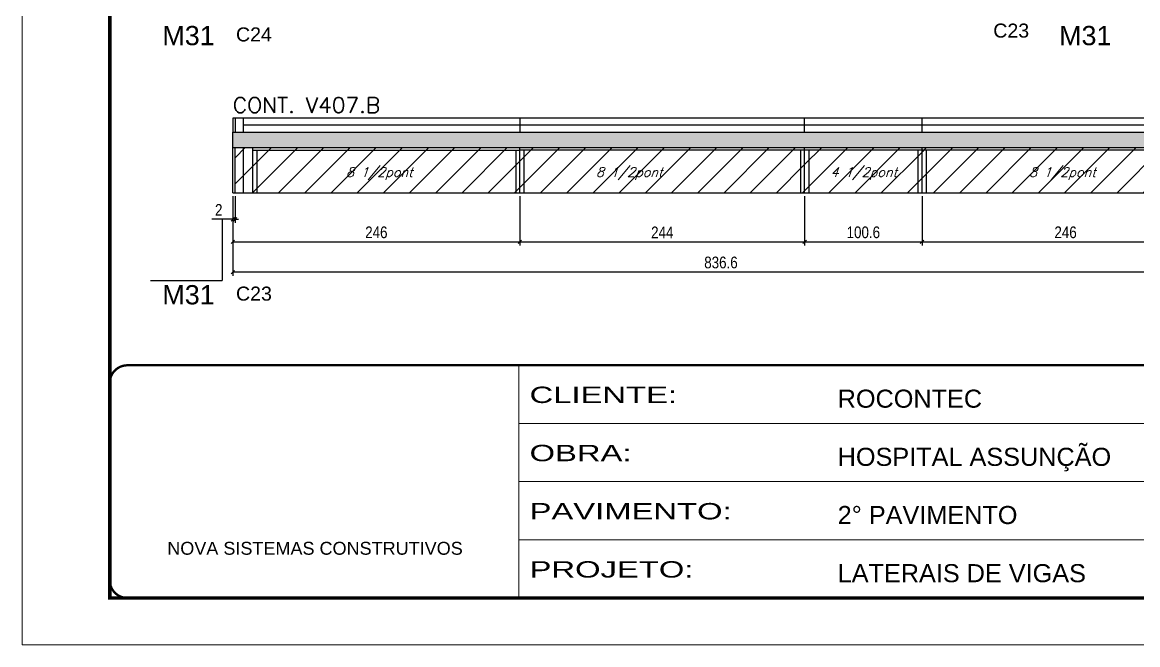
# Model space of a CAD drawing. Extents: x 137137 to 143418, y 10464 to 34486.
# Drawn here: x 141906 to 142862, y 26544 to 27077 of the extents above; entities that cross this region are included whole.
import ezdxf

# ---------------------------------------------------------------- set-up
doc = ezdxf.new("R2010")
doc.units = 0
doc.linetypes.add('CONTINUO', pattern=[0])
doc.linetypes.add('DASHED', pattern=[0.75, 0.5, -0.25])
for name, color, linetype in [('5', 5, 'Continuous'), ('COTA', 241, 'Continuous'), ('NOMENCLATURA', 7, 'Continuous'), ('Painéis', 200, 'Continuous'), ('Reaproveitamento', 251, 'Continuous'), ('SARR_2.2x7', 40, 'Continuous'), ('SARR_3.5x7', 81, 'Continuous'), ('SARR_EDITAR', 141, 'Continuous'), ('texto', 7, 'Continuous')]:
    doc.layers.add(name, color=color, linetype=linetype)
for name, color, linetype, lineweight in [('Folhas', 255, 'Continuous', 9), ('SARRAFO DE PRESSAO', 251, 'DASHED', 9), ('Texto Seção', 7, 'Continuous', 15)]:
    doc.layers.add(name, color=color, linetype=linetype, lineweight=lineweight)
doc.styles.add('ARIAL', font='arial.ttf')
doc.styles.add('COTA TECNICA', font='techl___.ttf', dxfattribs={"height": 10})
doc.styles.add('REGUA-120', font='ROMANS.shx', dxfattribs={"height": 15})
doc.styles.add('Romans', font='romans.shx')
doc.styles.get("Standard").update_dxf_attribs({"font": 'arial.ttf'})
doc.styles.add('Tecnologia', font='')
doc.styles.get('Tecnologia').set_extended_font_data('Forgotten Futurist')
doc.dimstyles.new('PAINEL', dxfattribs={"dimtxt": 10, "dimasz": 3, "dimexe": 3, "dimexo": 3, "dimgap": 3, "dimtad": 1, "dimdec": 1, "dimzin": 12, "dimdsep": 46, "dimtxsty": 'COTA TECNICA', "dimblk1": 'OBLIQUE', "dimblk2": 'OBLIQUE', "dimsah": 1, "dimcen": 0.9, "dimclrd": 4, "dimclre": 4, "dimclrt": 240, "dimadec": 1, "dimazin": 3, "dimtfac": 1, "dimtdec": 1, "dimtmove": 0, "dimatfit": 3, "dimfxl": 1, "dimtolj": 1, "dimtzin": 12, "dimarcsym": 0})
pattern_1 = [(45, (1571.5, -4e-12), (-11.2253202, 11.2253202), [])]

# ---------------------------------------------------------------- blocks, each defined once
blk = doc.blocks.new('9999999999')
at = {"color": 30, "linetype": 'CONTINUO'}
for p, q in [((98564.56, 34230.21), (98564.56, 34429.45)), ((98564.56, 34379.64), (99583.98, 34379.64)), ((98564.56, 34329.83), (99487.98, 34329.83)), ((98564.56, 34280.02), (99487.98, 34280.02))]:
    blk.add_line(p, q, dxfattribs=at)
at = {"color": 30, "linetype": 'CONTINUO', "const_width": 2}
blk.add_lwpolyline([(99583.98, 34230.21), (99583.98, 34414.45, 0.414214), (99568.98, 34429.45), (98228.98, 34429.45, 0.414214), (98213.98, 34414.45), (98213.98, 34245.21, 0.414214), (98228.98, 34230.21), (99583.98, 34230.21)], format="xyb", dxfattribs=at)
at = {"layer": 'Folhas'}
blk.add_lwpolyline([(98138.98, 34190.21), (99623.98, 34190.21), (99623.98, 35240.21), (98138.98, 35240.21)], close=True, dxfattribs=at)
at = {"layer": 'Folhas', "color": 30, "const_width": 3}
blk.add_lwpolyline([(98213.98, 34230.21), (99583.98, 34230.21), (99583.98, 35200.21), (98213.98, 35200.21)], close=True, dxfattribs=at)
at = {"color": 7, "linetype": 'Continuous', "ltscale": 5, "style": 'ARIAL'}
for s, height, p in [('ROCONTEC', 15.483, (98837.68, 34393.13)), ('HOSPITAL ASSUNÇÃO', 15.4829, (98837.68, 34343.32)), ('2° PAVIMENTO', 15.4829, (98837.68, 34293.51)), ('NOVA SISTEMAS CONSTRUTIVOS', 11.0592, (98263.19, 34267.21)), ('LATERAIS DE VIGAS', 15.4829, (98837.68, 34243.7))]:
    blk.add_text(s, height=height, dxfattribs=at).set_placement(p)
at = {"layer": 'Folhas', "color": 7, "style": 'Tecnologia', "width": 1.5}
for s, p in [('CLIENTE:', (98573.65, 34397.17)), ('OBRA:', (98573.65, 34347.31)), ('PAVIMENTO:', (98573.65, 34297.5)), ('PROJETO:', (98573.65, 34247.69))]:
    blk.add_text(s, height=14, dxfattribs=at).set_placement(p)
blk = doc.blocks.new('_Oblique')
at = {"color": 0, "linetype": 'ByBlock', "lineweight": -2}
blk.add_line((-0.5, -0.5), (0.5, 0.5), dxfattribs=at)
blk = doc.blocks.new('*D651')
at = {"layer": 'COTA', "color": 4, "lineweight": -2, "ltscale": 25, "transparency": 16777216}
for p, q in [((142086.17, 26928.26), (142086.17, 26860.29)), ((142922.77, 26928.26), (142922.77, 26860.29)), ((142922.77, 26863.29), (142086.17, 26863.29))]:
    blk.add_line(p, q, dxfattribs=at)
at = {"layer": 'Defpoints', "color": 0, "ltscale": 25, "transparency": 16777216}
for p in [(142086.17, 26931.26), (142922.77, 26931.26), (142086.17, 26863.29)]:
    blk.add_point(p, dxfattribs=at)
at = {"layer": 'COTA', "color": 4, "lineweight": -2, "ltscale": 25, "transparency": 16777216, "xscale": 3, "yscale": 3, "zscale": 3, "rotation": 180}
blk.add_blockref('_Oblique', (142086.17, 26863.29), dxfattribs=at)
at = {"layer": 'COTA', "color": 4, "lineweight": -2, "ltscale": 25, "transparency": 16777216, "xscale": 3, "yscale": 3, "zscale": 3}
blk.add_blockref('_Oblique', (142922.77, 26863.29), dxfattribs=at)
at = {"layer": 'COTA', "color": 240, "ltscale": 25, "transparency": 16777216, "insert": (142504.47, 26871.54), "char_height": 10, "attachment_point": 5, "style": 'COTA TECNICA'}
blk.add_mtext('\\A1;836.6', dxfattribs=at)
blk = doc.blocks.new('*D652')
at = {"layer": 'COTA', "color": 4, "lineweight": -2, "ltscale": 25, "transparency": 16777216}
for p, q in [((142086.17, 26928.26), (142086.17, 26886.28)), ((142332.17, 26928.26), (142332.17, 26886.28)), ((142086.17, 26889.28), (142332.17, 26889.28))]:
    blk.add_line(p, q, dxfattribs=at)
at = {"layer": 'Defpoints', "color": 0, "ltscale": 25, "transparency": 16777216}
for p in [(142086.17, 26931.26), (142332.17, 26931.26), (142332.17, 26889.28)]:
    blk.add_point(p, dxfattribs=at)
at = {"layer": 'COTA', "color": 4, "lineweight": -2, "ltscale": 25, "transparency": 16777216, "xscale": 3, "yscale": 3, "zscale": 3, "rotation": 180}
blk.add_blockref('_Oblique', (142086.17, 26889.28), dxfattribs=at)
at = {"layer": 'COTA', "color": 4, "lineweight": -2, "ltscale": 25, "transparency": 16777216, "xscale": 3, "yscale": 3, "zscale": 3}
blk.add_blockref('_Oblique', (142332.17, 26889.28), dxfattribs=at)
at = {"layer": 'COTA', "color": 240, "ltscale": 25, "transparency": 16777216, "insert": (142209.17, 26897.38), "char_height": 10, "attachment_point": 5, "style": 'COTA TECNICA'}
blk.add_mtext('\\A1;246', dxfattribs=at)
blk = doc.blocks.new('*D595')
at = {"layer": 'COTA', "color": 4, "lineweight": -2, "ltscale": 25, "transparency": 16777216}
for p, q in [((142332.17, 26928.26), (142332.17, 26886.28)), ((142576.17, 26928.26), (142576.17, 26886.28)), ((142332.17, 26889.28), (142576.17, 26889.28))]:
    blk.add_line(p, q, dxfattribs=at)
at = {"layer": 'Defpoints', "color": 0, "ltscale": 25, "transparency": 16777216}
for p in [(142332.17, 26931.26), (142576.17, 26931.26), (142576.17, 26889.28)]:
    blk.add_point(p, dxfattribs=at)
at = {"layer": 'COTA', "color": 4, "lineweight": -2, "ltscale": 25, "transparency": 16777216, "xscale": 3, "yscale": 3, "zscale": 3, "rotation": 180}
blk.add_blockref('_Oblique', (142332.17, 26889.28), dxfattribs=at)
at = {"layer": 'COTA', "color": 4, "lineweight": -2, "ltscale": 25, "transparency": 16777216, "xscale": 3, "yscale": 3, "zscale": 3}
blk.add_blockref('_Oblique', (142576.17, 26889.28), dxfattribs=at)
at = {"layer": 'COTA', "color": 240, "ltscale": 25, "transparency": 16777216, "insert": (142454.17, 26897.35), "char_height": 10, "attachment_point": 5, "style": 'COTA TECNICA'}
blk.add_mtext('\\A1;244', dxfattribs=at)
blk = doc.blocks.new('*D653')
at = {"layer": 'COTA', "color": 4, "lineweight": -2, "ltscale": 25, "transparency": 16777216}
for p, q in [((142676.77, 26928.26), (142676.77, 26886.28)), ((142922.77, 26928.26), (142922.77, 26886.28)), ((142676.77, 26889.28), (142922.77, 26889.28))]:
    blk.add_line(p, q, dxfattribs=at)
at = {"layer": 'Defpoints', "color": 0, "ltscale": 25, "transparency": 16777216}
for p in [(142676.77, 26931.26), (142922.77, 26931.26), (142922.77, 26889.28)]:
    blk.add_point(p, dxfattribs=at)
at = {"layer": 'COTA', "color": 4, "lineweight": -2, "ltscale": 25, "transparency": 16777216, "xscale": 3, "yscale": 3, "zscale": 3, "rotation": 180}
blk.add_blockref('_Oblique', (142676.77, 26889.28), dxfattribs=at)
at = {"layer": 'COTA', "color": 4, "lineweight": -2, "ltscale": 25, "transparency": 16777216, "xscale": 3, "yscale": 3, "zscale": 3}
blk.add_blockref('_Oblique', (142922.77, 26889.28), dxfattribs=at)
at = {"layer": 'COTA', "color": 240, "ltscale": 25, "transparency": 16777216, "insert": (142799.77, 26897.38), "char_height": 10, "attachment_point": 5, "style": 'COTA TECNICA'}
blk.add_mtext('\\A1;246', dxfattribs=at)
blk = doc.blocks.new('*D657')
at = {"layer": 'COTA', "color": 4, "lineweight": -2, "ltscale": 25, "transparency": 16777216}
for p, q in [((142086.17, 26928.26), (142086.17, 26905.62)), ((142088.17, 26928.26), (142088.17, 26905.62)), ((142086.17, 26908.62), (142068.06, 26908.62)), ((142088.17, 26908.62), (142086.17, 26908.62)), ((142088.17, 26908.62), (142091.17, 26908.62))]:
    blk.add_line(p, q, dxfattribs=at)
at = {"layer": 'Defpoints', "color": 0, "ltscale": 25, "transparency": 16777216}
for p in [(142086.17, 26931.26), (142088.17, 26931.26), (142086.17, 26908.62)]:
    blk.add_point(p, dxfattribs=at)
at = {"layer": 'COTA', "color": 4, "lineweight": -2, "ltscale": 25, "transparency": 16777216, "xscale": 3, "yscale": 3, "zscale": 3}
blk.add_blockref('_Oblique', (142086.17, 26908.62), dxfattribs=at)
at = {"layer": 'COTA', "color": 4, "lineweight": -2, "ltscale": 25, "transparency": 16777216, "xscale": 3, "yscale": 3, "zscale": 3, "rotation": 180}
blk.add_blockref('_Oblique', (142088.17, 26908.62), dxfattribs=at)
at = {"layer": 'COTA', "color": 240, "ltscale": 25, "transparency": 16777216, "insert": (142074.12, 26916.62), "char_height": 10, "attachment_point": 5, "style": 'COTA TECNICA'}
blk.add_mtext('\\A1;2', dxfattribs=at)
blk = doc.blocks.new('*D658')
at = {"layer": 'COTA', "color": 4, "lineweight": -2, "ltscale": 25, "transparency": 16777216}
for p, q in [((142576.17, 26928.26), (142576.17, 26886.28)), ((142676.77, 26928.26), (142676.77, 26886.28)), ((142576.17, 26889.28), (142676.77, 26889.28))]:
    blk.add_line(p, q, dxfattribs=at)
at = {"layer": 'Defpoints', "color": 0, "ltscale": 25, "transparency": 16777216}
for p in [(142576.17, 26931.26), (142676.77, 26931.26), (142676.77, 26889.28)]:
    blk.add_point(p, dxfattribs=at)
at = {"layer": 'COTA', "color": 4, "lineweight": -2, "ltscale": 25, "transparency": 16777216, "xscale": 3, "yscale": 3, "zscale": 3, "rotation": 180}
blk.add_blockref('_Oblique', (142576.17, 26889.28), dxfattribs=at)
at = {"layer": 'COTA', "color": 4, "lineweight": -2, "ltscale": 25, "transparency": 16777216, "xscale": 3, "yscale": 3, "zscale": 3}
blk.add_blockref('_Oblique', (142676.77, 26889.28), dxfattribs=at)
at = {"layer": 'COTA', "color": 240, "ltscale": 25, "transparency": 16777216, "insert": (142626.47, 26897.38), "char_height": 10, "attachment_point": 5, "style": 'COTA TECNICA'}
blk.add_mtext('\\A1;100.6', dxfattribs=at)

msp = doc.modelspace()

# ---------------------------------------------------------------- hatches: boundary and pattern name
at = {"layer": 'COTA', "linetype": 'ByBlock'}
h = msp.add_hatch(dxfattribs=at)
h.set_pattern_fill('AR-CONC', color=256, scale=0.03)
h.set_pattern_definition([(50, (2834.681, -6209.3677), (5.46554007, -0.47817257), [0.5715, -6.2865]), (355, (2834.681, -6209.368), (-1.05730264, 5.73170536), [0.4572, -5.02921753]), (100.4514447, (2835.1366, -6209.4076), (4.40823741, 5.25353256), [0.48570026, -5.34270734]), (46.1842, (2834.681, -6207.844), (8.13237123, -1.26126984), [0.85725, -9.42975]), (96.6355576, (2835.359, -6207.949), (7.122124, 7.42278374), [0.7285507, -8.01406824]), (351.184151, (2834.681, -6207.844), (7.122124, 7.42278374), [0.685799, -7.54379196]), (21, (2835.443, -6208.2247), (4.54843174, -3.06795595), [0.5715, -6.2865]), (326, (2835.443, -6208.225), (1.85406085, 5.52563898), [0.4572, -5.0292]), (71.451445, (2835.822, -6208.4804), (6.40249258, 2.45768307), [0.48570026, -5.34269813]), (37.5, (2834.6812, -6209.3677), (0.092658098, 2.536651166), [0, -4.96824, 0, -5.1054, 0, -5.04825]), (7.5, (2834.6812, -6209.3677), (2.004589875, 3.005417245), [0, -2.91084, 0, -4.85394, 0, -1.92405]), (327.5, (2832.982, -6209.3677), (4.067717855, -0.17186232), [0, -1.905, 0, -5.9436, 0, -7.8867]), (317.5, (2832.22, -6209.3677), (4.44387544, 0.76279473), [0, -2.4765, 0, -3.94716, 0, -5.6007])])
h.paths.add_polyline_path([(142922.77, 26970.06), (142922.77, 26983.26), (142086.17, 26983.26), (142086.17, 26970.06)])
at = {"layer": 'Reaproveitamento', "ltscale": 25}
h = msp.add_hatch(dxfattribs=at)
h.set_pattern_fill('ANSI31', color=256, scale=5)
h.set_pattern_definition(pattern_1)
h.paths.add_polyline_path([(142332.17, 26970.06), (142088.17, 26970.06), (142088.17, 26931.26), (142332.17, 26931.26)])
h.paths.add_polyline_path([(142175.42, 26939.72), (142243.03, 26939.72), (142248.53, 26955.69), (142180.91, 26955.69)], flags=24)
h = msp.add_hatch(dxfattribs=at)
h.set_pattern_fill('ANSI31', color=256, scale=5)
h.set_pattern_definition(pattern_1)
h.paths.add_polyline_path([(142576.17, 26970.06), (142332.17, 26970.06), (142332.17, 26931.26), (142576.17, 26931.26)])
h.paths.add_polyline_path([(142389.55, 26939.72), (142457.17, 26939.72), (142462.67, 26955.69), (142395.05, 26955.69)], flags=24)
h = msp.add_hatch(dxfattribs=at)
h.set_pattern_fill('ANSI31', color=256, scale=5)
h.set_pattern_definition(pattern_1)
h.paths.add_polyline_path([(142676.77, 26970.06), (142576.17, 26970.06), (142576.17, 26931.26), (142676.77, 26931.26)])
h.paths.add_polyline_path([(142590.33, 26939.72), (142657.95, 26939.72), (142663.45, 26955.69), (142595.83, 26955.69)], flags=24)
h = msp.add_hatch(dxfattribs=at)
h.set_pattern_fill('ANSI31', color=256, scale=5)
h.set_pattern_definition(pattern_1)
h.paths.add_polyline_path([(142920.77, 26970.06), (142676.77, 26970.06), (142676.77, 26931.26), (142920.77, 26931.26)])
h.paths.add_polyline_path([(142760.76, 26939.72), (142828.38, 26939.72), (142833.88, 26955.69), (142766.26, 26955.69)], flags=24)

# ---------------------------------------------------------------- linework, layer by layer
at = {"layer": 'COTA', "linetype": 'ByBlock'}
for p, q in [((142086.17, 26983.26), (142922.77, 26983.26)), ((142086.17, 26970.06), (142086.17, 26983.26))]:
    msp.add_line(p, q, dxfattribs=at)
at = {"layer": 'NOMENCLATURA', "linetype": 'Continuous'}
for p in [(142077.12, 26908.62), (142015.63, 26856.22)]:
    msp.add_line(p, (142077.12, 26856.22), dxfattribs=at)
at = {"layer": 'Painéis', "ltscale": 25}
for p, q in [((142922.77, 26995.26), (142086.17, 26995.26)), ((142086.17, 26995.26), (142086.17, 26983.26)), ((142088.17, 26995.26), (142088.17, 26983.26)), ((142332.17, 26995.26), (142332.17, 26983.26)), ((142576.17, 26983.26), (142576.17, 26995.26)), ((142676.77, 26983.26), (142676.77, 26995.26)), ((142086.17, 26983.26), (142922.77, 26983.26)), ((142086.17, 26931.26), (142086.17, 26970.06)), ((142088.17, 26931.26), (142088.17, 26970.06)), ((142332.17, 26931.26), (142332.17, 26970.06)), ((142576.17, 26931.26), (142576.17, 26970.06)), ((142676.77, 26931.26), (142676.77, 26970.06))]:
    msp.add_line(p, q, dxfattribs=at)
at = {"layer": 'Painéis'}
for p, q in [((142086.17, 26970.06), (142922.77, 26970.06)), ((142086.17, 26931.26), (142922.77, 26931.26))]:
    msp.add_line(p, q, dxfattribs=at)
at = {"layer": 'SARR_2.2x7', "linetype": 'Continuous'}
for p, q in [((142095.17, 26995.26), (142095.17, 26983.26)), ((142095.17, 26970.06), (142095.17, 26931.26)), ((142103.17, 26967.86), (142332.17, 26967.86)), ((142576.17, 26967.86), (142332.17, 26967.86)), ((142676.77, 26967.86), (142576.17, 26967.86)), ((142905.77, 26967.86), (142676.77, 26967.86))]:
    msp.add_line(p, q, dxfattribs=at)
at = {"layer": 'SARR_3.5x7'}
for p, q in [((142103.17, 26970.06), (142103.17, 26931.26)), ((142106.67, 26967.86), (142106.67, 26931.26)), ((142328.67, 26967.86), (142328.67, 26931.26)), ((142335.67, 26967.86), (142335.67, 26931.26)), ((142572.67, 26967.86), (142572.67, 26931.26)), ((142579.67, 26967.86), (142579.67, 26931.26)), ((142673.27, 26967.86), (142673.27, 26931.26)), ((142680.27, 26967.86), (142680.27, 26931.26))]:
    msp.add_line(p, q, dxfattribs=at)
at = {"layer": 'SARR_EDITAR', "ltscale": 25}
for p, q in [((142332.17, 26989.26), (142095.17, 26989.26)), ((142576.17, 26989.26), (142332.17, 26989.26)), ((142676.77, 26989.26), (142576.17, 26989.26)), ((142913.77, 26989.26), (142676.77, 26989.26))]:
    msp.add_line(p, q, dxfattribs=at)

# ---------------------------------------------------------------- block references
at = {"layer": 'SARRAFO DE PRESSAO', "color": 6, "linetype": 'ByBlock'}
msp.add_blockref('9999999999', (43766.81, -7645.88), dxfattribs=at)

# ---------------------------------------------------------------- texts
at = {"layer": '5', "linetype": 'Continuous'}
for s, p in [('C24', (142088.91, 27060.9)), ('C23', (142737.81, 27064.19)), ('C23', (142088.91, 26838.96))]:
    msp.add_text(s, height=12, rotation=359.99996, dxfattribs=at).set_placement(p)
at = {"layer": 'NOMENCLATURA', "linetype": 'Continuous'}
for p in [(142025.81, 27057.67), (142794.22, 27057.67), (142025.81, 26835.74)]:
    msp.add_text('M31', height=16.5, dxfattribs=at).set_placement(p)
at = {"layer": 'texto', "color": 2, "char_height": 8, "attachment_point": 5, "style": 'Romans'}
for s, insert in [('{\\Q19;\\C256;8 1/2pont}', (142211.78, 26947.71)), ('{\\Q19;\\C256;8 1/2pont}', (142425.92, 26947.71)), ('{\\Q19;\\C256;4 1/2pont}', (142626.9, 26947.71)), ('{\\Q19;\\C256;8 1/2pont}', (142797.13, 26947.71))]:
    msp.add_mtext(s, dxfattribs=dict(at, insert=insert))
at = {"layer": 'Texto Seção', "style": 'REGUA-120', "width": 1.05}
msp.add_text('CONT. V407.B', height=13, dxfattribs=at).set_placement((142086.16, 26999.86))

# ---------------------------------------------------------------- dimensions: what is measured, and where the dimension line sits
at = {"layer": 'COTA', "ltscale": 25}
for base, p1, p2, picture, middle in [((142086.17, 26908.62), (142088.17, 26931.26), (142086.17, 26931.26), '*D657', (142074.12, 26916.62)), ((142086.17, 26863.29), (142922.77, 26931.26), (142086.17, 26931.26), '*D651', (142504.47, 26871.54)), ((142332.17, 26889.28), (142086.17, 26931.26), (142332.17, 26931.26), '*D652', (142209.17, 26897.38)), ((142576.17, 26889.28), (142332.17, 26931.26), (142576.17, 26931.26), '*D595', (142454.17, 26897.35)), ((142676.77, 26889.28), (142576.17, 26931.26), (142676.77, 26931.26), '*D658', (142626.47, 26897.38))]:
    dim = msp.add_linear_dim(base=base, p1=p1, p2=p2, dimstyle='PAINEL', dxfattribs=at)
    dim.commit()
    dim.dimension.update_dxf_attribs({"geometry": picture, "text_midpoint": middle})
dim = msp.add_linear_dim(base=(142922.77, 26889.28), p1=(142676.77, 26931.26), p2=(142922.77, 26931.26), dimstyle='PAINEL', override={"dimtmove": 1}, dxfattribs=at)
dim.commit()
dim.dimension.update_dxf_attribs({"geometry": '*D653', "text_midpoint": (142799.77, 26897.38)})

doc.saveas('drawing.dxf')
